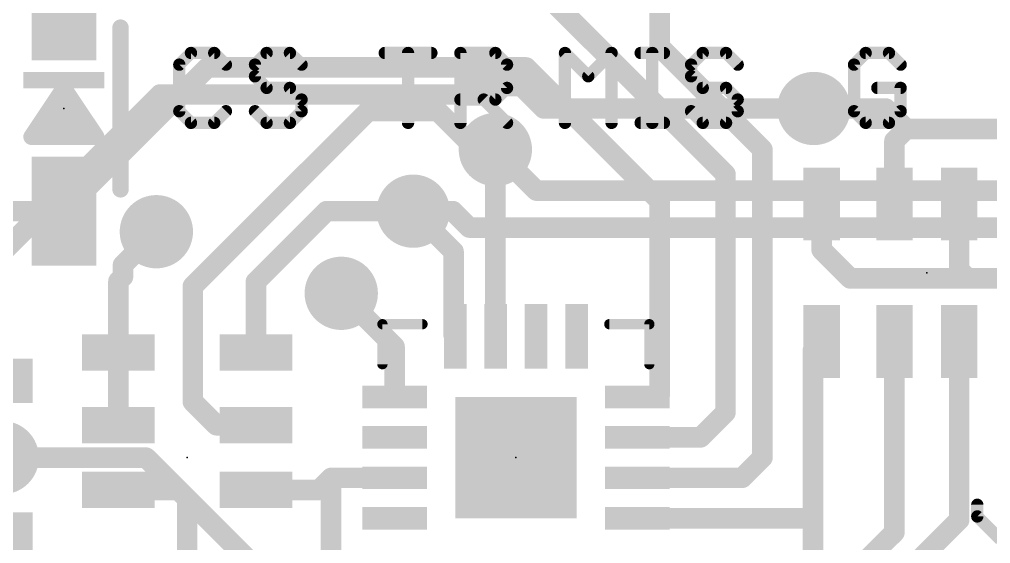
# Model space of a CAD drawing. Extents: x -7.4 to 23, y -0.1 to 23.8.
# Drawn here: x 4.78 to 16.79, y 7.83 to 14.31 of the extents above; entities that cross this region are included whole.
import ezdxf

# ---------------------------------------------------------------- set-up
doc = ezdxf.new("R2010")
doc.units = 0
for name, color, linetype in [('1', 12, 'CONTINUOUS'), ('16', 5, 'CONTINUOUS'), ('18', 110, 'CONTINUOUS'), ('21', 40, 'CONTINUOUS'), ('23', 53, 'CONTINUOUS')]:
    doc.layers.add(name, color=color, linetype=linetype)

# ---------------------------------------------------------------- blocks, each defined once
blk = doc.blocks.new('RECT')
blk.add_solid([(-0.5, -0.5), (0.5, -0.5), (-0.5, 0.5), (0.5, 0.5)])
blk = doc.blocks.new('ROUNDV')
at = {"const_width": 0.5}
blk.add_lwpolyline([(0, -0.25, 1), (0, 0.25, 1), (0, -0.25)], format="xyb", dxfattribs=at)

msp = doc.modelspace()

# ---------------------------------------------------------------- linework, layer by layer
at = {"layer": '1', "const_width": 0.254}
for points in [[(13.5128, 12.3952), (10.668, 15.24)], [(12.7, 13.97), (12.7, 15.24)], [(13.97, 12.7), (12.7, 13.97)], [(7.112, 13.716), (5.334, 11.938)], [(11.049, 13.716), (7.112, 13.716)], [(12.7, 12.065), (11.049, 13.716)], [(15.494, 13.208), (14.605, 13.208)], [(15.748, 12.954), (15.494, 13.208)], [(9.0955, 13.1763), (6.9278, 11.0085)], [(9.9545, 13.1763), (9.0955, 13.1763)], [(10.4307, 12.7), (9.9545, 13.1763)], [(15.602, 12.808), (15.748, 12.954)], [(15.748, 12.954), (17.272, 12.954)], [(15.602, 12.026), (15.602, 12.808)], [(10.668, 12.7), (10.4307, 12.7)], [(10.668, 12.7), (10.668, 10.394)], [(13.97, 8.89), (13.97, 12.7)], [(13.5128, 9.4488), (13.5128, 12.3952)], [(12.7, 9.664), (12.7, 12.065)], [(14.702, 11.46), (14.702, 12.026)], [(16.402, 12.026), (16.402, 11.2142)], [(5.334, 11.938), (4.098, 11.938)], [(8.5796, 11.938), (7.708, 11.0664)], [(9.652, 11.938), (8.5796, 11.938)], [(10.1516, 11.4384), (9.652, 11.938)], [(6.477, 11.684), (6.0642, 11.2712)], [(10.1516, 11.4384), (10.1516, 10.4104)], [(15.0558, 11.1062), (14.702, 11.46)], [(6.0642, 11.1262), (6.0642, 11.2712)], [(16.402, 11.2142), (16.51, 11.1062)], [(6.008, 11.07), (6.0642, 11.1262)], [(6.008, 10.19), (6.008, 11.07)], [(7.708, 10.19), (7.708, 11.0664)], [(16.51, 11.1062), (15.0558, 11.1062)], [(17.6638, 11.1062), (16.51, 11.1062)], [(6.9278, 11.0085), (6.9278, 9.5822)], [(9.422, 10.263), (8.763, 10.922)], [(10.172, 10.39), (10.1516, 10.4104)], [(10.668, 10.394), (10.672, 10.39)], [(14.594, 10.218), (14.702, 10.326)], [(15.602, 10.326), (15.602, 7.9653)], [(16.402, 10.326), (16.402, 8.1187)], [(9.422, 10.263), (9.422, 9.64)], [(14.594, 8.14), (14.594, 10.218)], [(6.008, 9.29), (6.008, 10.19)], [(12.422, 9.64), (12.676, 9.64)], [(12.7, 9.664), (12.676, 9.64)], [(7.22, 9.29), (6.9278, 9.5822)], [(13.204, 9.14), (13.5128, 9.4488)], [(7.708, 9.29), (7.22, 9.29)], [(12.422, 9.14), (13.204, 9.14)], [(13.72, 8.64), (13.97, 8.89)], [(8.636, 8.636), (8.64, 8.64)], [(8.64, 8.64), (9.422, 8.64)], [(12.422, 8.64), (13.72, 8.64)], [(8.49, 8.49), (8.636, 8.636)], [(8.636, 6.604), (8.636, 8.636)], [(6.008, 8.49), (6.75, 8.49)], [(6.75, 8.49), (6.858, 8.382)], [(7.708, 8.49), (8.49, 8.49)], [(6.858, 8.382), (6.858, 5.334)], [(14.594, 8.14), (12.422, 8.14)], [(14.594, 6.592), (14.594, 8.14)], [(16.402, 8.1187), (15.6972, 7.4139)], [(15.602, 7.9653), (15.24, 7.6033)]]:
    msp.add_lwpolyline(points, dxfattribs=at)
at = {"layer": '1', "const_width": 0.127}
for points in [[(12.7449, 14.0149, 1), (12.6551, 13.9251)], [(12.6365, 13.97, 1), (12.7635, 13.97)], [(7.112, 13.7795, 1), (7.112, 13.6525)], [(7.1569, 13.6711, 1), (7.0671, 13.7609)], [(11.0939, 13.7609, 1), (11.0041, 13.6711)], [(11.049, 13.6525, 1), (11.049, 13.7795)], [(14.605, 13.2715, 1), (14.605, 13.1445)], [(15.5389, 13.2529, 1), (15.4491, 13.1631)], [(15.494, 13.1445, 1), (15.494, 13.2715)], [(9.0955, 13.2398, 1), (9.0955, 13.1128)], [(9.1404, 13.1313, 1), (9.0506, 13.2212)], [(9.9994, 13.2212, 1), (9.9096, 13.1313)], [(9.9545, 13.1128, 1), (9.9545, 13.2398)], [(15.748, 13.0175, 1), (15.748, 12.8905)], [(15.7929, 12.9091, 1), (15.7031, 12.9989)], [(15.7031, 12.9091, 1), (15.7929, 12.9989)], [(15.6655, 12.808, 1), (15.5385, 12.808)], [(15.5571, 12.8529, 1), (15.6469, 12.7631)], [(10.4307, 12.7635, 1), (10.4307, 12.6365)], [(10.3858, 12.6551, 1), (10.4756, 12.7449)], [(10.7315, 12.7, 1), (10.6045, 12.7)], [(10.668, 12.6365, 1), (10.668, 12.7635)], [(14.0335, 12.7, 1), (13.9065, 12.7)], [(13.9251, 12.6551, 1), (14.0149, 12.7449)], [(13.5763, 12.3952, 1), (13.4493, 12.3952)], [(13.4679, 12.3503, 1), (13.5577, 12.4401)], [(12.7635, 12.065, 1), (12.6365, 12.065)], [(12.6551, 12.0201, 1), (12.7449, 12.1099)], [(14.7655, 12.026, 1), (14.6385, 12.026)], [(16.4655, 12.026, 1), (16.3385, 12.026)], [(5.2891, 11.9829, 1), (5.3789, 11.8931)], [(5.334, 11.8745, 1), (5.334, 12.0015)], [(8.5796, 12.0015, 1), (8.5796, 11.8745)], [(8.6245, 11.8931, 1), (8.5347, 11.9829)], [(9.6969, 11.9829, 1), (9.6071, 11.8931)], [(9.652, 11.8745, 1), (9.652, 12.0015)], [(15.5385, 12.026, 1), (15.6655, 12.026)], [(6.5219, 11.6391, 1), (6.4321, 11.7289)], [(10.2151, 11.4384, 1), (10.0881, 11.4384)], [(10.1067, 11.3935, 1), (10.1965, 11.4833)], [(14.7469, 11.5049, 1), (14.6571, 11.4151)], [(14.6385, 11.46, 1), (14.7655, 11.46)], [(6.1277, 11.2712, 1), (6.0007, 11.2712)], [(6.0193, 11.3161, 1), (6.1091, 11.2263)], [(16.4469, 11.2591, 1), (16.3571, 11.1693)], [(6.0715, 11.07, 1), (5.9445, 11.07)], [(5.9631, 11.1149, 1), (6.0529, 11.0251)], [(6.0007, 11.1262, 1), (6.1277, 11.1262)], [(6.1091, 11.0813, 1), (6.0193, 11.1711)], [(7.7715, 11.0664, 1), (7.6445, 11.0664)], [(7.6631, 11.1113, 1), (7.7529, 11.0215)], [(15.0558, 11.1697, 1), (15.0558, 11.0427)], [(15.0109, 11.0613, 1), (15.1007, 11.1511)], [(16.3385, 11.2142, 1), (16.4655, 11.2142)], [(16.51, 11.1697, 1), (16.51, 11.0427)], [(16.4651, 11.0613, 1), (16.5549, 11.1511)], [(16.51, 11.0427, 1), (16.51, 11.1697)], [(6.9913, 11.0085, 1), (6.8643, 11.0085)], [(6.8829, 11.0534, 1), (6.9727, 10.9636)], [(8.8079, 10.9669, 1), (8.7181, 10.8771)], [(10.1965, 10.4553, 1), (10.1067, 10.3655)], [(10.0881, 10.4104, 1), (10.2151, 10.4104)], [(10.1271, 10.3451, 1), (10.2169, 10.4349)], [(10.7129, 10.4389, 1), (10.6231, 10.3491)], [(10.6045, 10.394, 1), (10.7315, 10.394)], [(10.6271, 10.3451, 1), (10.7169, 10.4349)], [(14.7469, 10.2811, 1), (14.6571, 10.3709)], [(15.6655, 10.326, 1), (15.5385, 10.326)], [(16.4655, 10.326, 1), (16.3385, 10.326)], [(9.4855, 10.263, 1), (9.3585, 10.263)], [(9.3771, 10.2181, 1), (9.4669, 10.3079)], [(14.6575, 10.218, 1), (14.5305, 10.218)], [(14.5491, 10.2629, 1), (14.6389, 10.1731)], [(6.0715, 10.19, 1), (5.9445, 10.19)], [(5.9445, 10.19, 1), (6.0715, 10.19)], [(7.6445, 10.19, 1), (7.7715, 10.19)], [(12.422, 9.7035, 1), (12.422, 9.5765)], [(12.6311, 9.6849, 1), (12.7209, 9.5951)], [(12.6365, 9.664, 1), (12.7635, 9.664)], [(12.7449, 9.6191, 1), (12.6551, 9.7089)], [(12.676, 9.5765, 1), (12.676, 9.7035)], [(6.9727, 9.6271, 1), (6.8829, 9.5373)], [(6.8643, 9.5822, 1), (6.9913, 9.5822)], [(9.3585, 9.64, 1), (9.4855, 9.64)], [(13.4493, 9.4488, 1), (13.5763, 9.4488)], [(13.5577, 9.4039, 1), (13.4679, 9.4937)], [(7.22, 9.3535, 1), (7.22, 9.2265)], [(7.1751, 9.2451, 1), (7.2649, 9.3349)], [(7.708, 9.2265, 1), (7.708, 9.3535)], [(5.9445, 9.29, 1), (6.0715, 9.29)], [(12.422, 9.2035, 1), (12.422, 9.0765)], [(13.1591, 9.1849, 1), (13.2489, 9.0951)], [(13.204, 9.0765, 1), (13.204, 9.2035)], [(14.0149, 8.8451, 1), (13.9251, 8.9349)], [(13.9065, 8.89, 1), (14.0335, 8.89)], [(8.64, 8.7035, 1), (8.64, 8.5765)], [(8.6849, 8.5951, 1), (8.5951, 8.6849)], [(9.422, 8.5765, 1), (9.422, 8.7035)], [(12.422, 8.7035, 1), (12.422, 8.5765)], [(13.72, 8.5765, 1), (13.72, 8.7035)], [(8.6995, 8.636, 1), (8.5725, 8.636)], [(8.5911, 8.6809, 1), (8.6809, 8.5911)], [(8.6809, 8.5911, 1), (8.5911, 8.6809)], [(13.6751, 8.6849, 1), (13.7649, 8.5951)], [(6.008, 8.5535, 1), (6.008, 8.4265)], [(6.7949, 8.5349, 1), (6.7051, 8.4451)], [(6.75, 8.4265, 1), (6.75, 8.5535)], [(7.708, 8.5535, 1), (7.708, 8.4265)], [(8.4451, 8.5349, 1), (8.5349, 8.4451)], [(8.49, 8.4265, 1), (8.49, 8.5535)], [(6.9215, 8.382, 1), (6.7945, 8.382)], [(6.8131, 8.3371, 1), (6.9029, 8.4269)], [(12.422, 8.2035, 1), (12.422, 8.0765)], [(14.6575, 8.14, 1), (14.5305, 8.14)], [(14.5305, 8.14, 1), (14.6575, 8.14)], [(14.594, 8.0765, 1), (14.594, 8.2035)], [(16.3385, 8.1187, 1), (16.4655, 8.1187)], [(16.4469, 8.0738, 1), (16.3571, 8.1636)], [(15.6469, 7.9204, 1), (15.5571, 8.0102)], [(15.5385, 7.9653, 1), (15.6655, 7.9653)]]:
    msp.add_lwpolyline(points, format="xyb", dxfattribs=at)
at = {"layer": '16', "const_width": 0.254}
for points in [[(10.3435, 13.4834), (10.2411, 13.381)], [(10.9925, 13.4834), (10.3435, 13.4834)], [(11.2679, 13.208), (10.9925, 13.4834)], [(6.523, 13.381), (2.921, 9.779)], [(10.2411, 13.381), (6.523, 13.381)], [(14.605, 13.208), (11.2679, 13.208)], [(11.176, 12.192), (10.668, 12.7)], [(18.8127, 12.192), (11.176, 12.192)], [(10.1433, 11.938), (9.652, 11.938)], [(10.3465, 11.7348), (10.1433, 11.938)], [(18.4381, 11.7348), (10.3465, 11.7348)], [(4.572, 8.89), (6.35, 8.89)], [(6.35, 8.89), (8.636, 6.604)]]:
    msp.add_lwpolyline(points, dxfattribs=at)
at = {"layer": '16', "const_width": 0.127}
for points in [[(10.3435, 13.5469, 1), (10.3435, 13.4199)], [(10.3884, 13.4385, 1), (10.2986, 13.5283)], [(11.0374, 13.5283, 1), (10.9476, 13.4385)], [(10.9925, 13.4199, 1), (10.9925, 13.5469)], [(6.523, 13.4444, 1), (6.523, 13.3175)], [(6.5679, 13.336, 1), (6.478, 13.4259)], [(10.1961, 13.4259, 1), (10.286, 13.336)], [(10.2411, 13.3175, 1), (10.2411, 13.4444)], [(11.2679, 13.2715, 1), (11.2679, 13.1445)], [(14.605, 13.1445, 1), (14.605, 13.2715)], [(11.223, 13.1631, 1), (11.3128, 13.2529)], [(10.7129, 12.7449, 1), (10.6231, 12.6551)], [(11.176, 12.2555, 1), (11.176, 12.1285)], [(11.1311, 12.1471, 1), (11.2209, 12.2369)], [(9.652, 12.0015, 1), (9.652, 11.8745)], [(10.1882, 11.9829, 1), (10.0984, 11.8931)], [(10.1433, 11.8745, 1), (10.1433, 12.0015)], [(10.3465, 11.7983, 1), (10.3465, 11.6713)], [(10.3016, 11.6899, 1), (10.3914, 11.7797)], [(6.3949, 8.9349, 1), (6.3051, 8.8451)], [(6.35, 8.8265, 1), (6.35, 8.9535)]]:
    msp.add_lwpolyline(points, format="xyb", dxfattribs=at)
at = {"layer": '21'}
for points, const_width in [([(6.034, 14.208), (6.034, 12.208)], 0.2032), ([(6.9047, 13.8945), (6.7607, 13.7505)], 0.1524), ([(7.1928, 13.8945), (6.9047, 13.8945)], 0.1524), ([(7.3369, 13.7505), (7.1928, 13.8945)], 0.1524), ([(7.8403, 13.8945), (7.6962, 13.7505)], 0.1524), ([(8.1284, 13.8945), (7.8403, 13.8945)], 0.1524), ([(8.2724, 13.7505), (8.1284, 13.8945)], 0.1524), ([(9.3007, 13.8945), (9.8769, 13.8945)], 0.1524), ([(9.5888, 13.0302), (9.5888, 13.8945)], 0.1524), ([(10.2362, 13.0302), (10.2362, 13.8945)], 0.1524), ([(10.2362, 13.8945), (10.6684, 13.8945)], 0.1524), ([(10.6684, 13.8945), (10.8124, 13.7505)], 0.1524), ([(11.5288, 13.0302), (11.5288, 13.8945)], 0.1524), ([(11.5288, 13.8945), (11.817, 13.6064)], 0.1524), ([(11.817, 13.6064), (12.1051, 13.8945)], 0.1524), ([(12.1051, 13.8945), (12.1051, 13.0302)], 0.1524), ([(12.4644, 13.8945), (12.7525, 13.8945)], 0.1524), ([(12.6084, 13.0302), (12.6084, 13.8945)], 0.1524), ([(13.2321, 13.8945), (13.088, 13.7505)], 0.1524), ([(13.5202, 13.8945), (13.2321, 13.8945)], 0.1524), ([(13.6643, 13.7505), (13.5202, 13.8945)], 0.1524), ([(15.2465, 13.8945), (15.1024, 13.7505)], 0.1524), ([(15.5346, 13.8945), (15.2465, 13.8945)], 0.1524), ([(15.6787, 13.7505), (15.5346, 13.8945)], 0.1524), ([(6.7607, 13.7505), (6.7607, 13.1743)], 0.1524), ([(7.6962, 13.7505), (7.6962, 13.6064)], 0.1524), ([(10.8124, 13.7505), (10.8124, 13.4624)], 0.1524), ([(13.088, 13.7505), (13.088, 13.6064)], 0.1524), ([(15.1024, 13.7505), (15.1024, 13.1743)], 0.1524), ([(7.6962, 13.6064), (7.8403, 13.4624)], 0.1524), ([(13.088, 13.6064), (13.2321, 13.4624)], 0.1524), ([(4.934, 12.858), (5.334, 13.458)], 0.2032), ([(5.334, 13.458), (5.734, 12.858)], 0.2032), ([(7.8403, 13.4624), (8.1284, 13.4624)], 0.1524), ([(8.1284, 13.4624), (8.2724, 13.3183)], 0.1524), ([(10.8124, 13.4624), (10.6684, 13.3183)], 0.1524), ([(13.2321, 13.4624), (13.5202, 13.4624)], 0.1524), ([(13.5202, 13.4624), (13.6643, 13.3183)], 0.1524), ([(15.6787, 13.4624), (15.3906, 13.4624)], 0.1524), ([(15.6787, 13.1743), (15.6787, 13.4624)], 0.1524), ([(5.134, 13.008), (5.334, 13.308)], 0.2032), ([(5.334, 13.308), (5.534, 13.008)], 0.2032), ([(8.2724, 13.3183), (8.2724, 13.1743)], 0.1524), ([(10.6684, 13.3183), (10.2362, 13.3183)], 0.1524), ([(10.5243, 13.3183), (10.8124, 13.0302)], 0.1524), ([(13.6643, 13.3183), (13.6643, 13.1743)], 0.1524), ([(5.2673, 13.208), (5.4007, 13.208)], 0.2032), ([(6.7607, 13.1743), (6.9047, 13.0302)], 0.1524), ([(7.1928, 13.0302), (7.3369, 13.1743)], 0.1524), ([(7.8403, 13.0302), (7.6962, 13.1743)], 0.1524), ([(8.2724, 13.1743), (8.1284, 13.0302)], 0.1524), ([(13.2321, 13.0302), (13.088, 13.1743)], 0.1524), ([(13.6643, 13.1743), (13.5202, 13.0302)], 0.1524), ([(15.1024, 13.1743), (15.2465, 13.0302)], 0.1524), ([(15.5346, 13.0302), (15.6787, 13.1743)], 0.1524), ([(5.534, 13.008), (5.134, 13.008)], 0.2032), ([(6.9047, 13.0302), (7.1928, 13.0302)], 0.1524), ([(8.1284, 13.0302), (7.8403, 13.0302)], 0.1524), ([(12.4644, 13.0302), (12.7525, 13.0302)], 0.1524), ([(13.5202, 13.0302), (13.2321, 13.0302)], 0.1524), ([(15.2465, 13.0302), (15.5346, 13.0302)], 0.1524), ([(5.734, 12.858), (4.934, 12.858)], 0.2032), ([(9.272, 10.045), (9.272, 10.54)], 0.127), ([(9.272, 10.54), (9.767, 10.54)], 0.127), ([(12.077, 10.54), (12.572, 10.54)], 0.127), ([(12.572, 10.54), (12.572, 10.045)], 0.127), ([(16.6264, 8.3065), (16.6264, 8.1625)], 0.1524), ([(16.6264, 8.1625), (16.9146, 7.8744)], 0.1524)]:
    msp.add_lwpolyline(points, dxfattribs=dict(at, const_width=const_width))
for points, const_width in [([(6.0848, 14.208, 1), (5.9832, 14.208)], 0.1016), ([(6.9047, 13.9326, 1), (6.9047, 13.8564)], 0.0762), ([(6.9317, 13.8676, 1), (6.8778, 13.9215)], 0.0762), ([(7.2198, 13.9215, 1), (7.1659, 13.8676)], 0.0762), ([(7.1928, 13.8564, 1), (7.1928, 13.9326)], 0.0762), ([(7.8403, 13.9326, 1), (7.8403, 13.8564)], 0.0762), ([(7.8672, 13.8676, 1), (7.8133, 13.9215)], 0.0762), ([(8.1553, 13.9215, 1), (8.1014, 13.8676)], 0.0762), ([(8.1284, 13.8564, 1), (8.1284, 13.9326)], 0.0762), ([(9.3007, 13.9326, 1), (9.3007, 13.8564)], 0.0762), ([(9.6269, 13.8945, 1), (9.5507, 13.8945)], 0.0762), ([(9.8769, 13.8564, 1), (9.8769, 13.9326)], 0.0762), ([(10.2743, 13.8945, 1), (10.1981, 13.8945)], 0.0762), ([(10.2362, 13.9326, 1), (10.2362, 13.8564)], 0.0762), ([(10.6953, 13.9215, 1), (10.6414, 13.8676)], 0.0762), ([(10.6684, 13.8564, 1), (10.6684, 13.9326)], 0.0762), ([(11.5558, 13.9215, 1), (11.5019, 13.8676)], 0.0762), ([(11.5669, 13.8945, 1), (11.4907, 13.8945)], 0.0762), ([(12.1432, 13.8945, 1), (12.067, 13.8945)], 0.0762), ([(12.132, 13.8676, 1), (12.0781, 13.9215)], 0.0762), ([(12.4644, 13.9326, 1), (12.4644, 13.8564)], 0.0762), ([(12.6465, 13.8945, 1), (12.5703, 13.8945)], 0.0762), ([(12.7525, 13.8564, 1), (12.7525, 13.9326)], 0.0762), ([(13.2321, 13.9326, 1), (13.2321, 13.8564)], 0.0762), ([(13.259, 13.8676, 1), (13.2052, 13.9215)], 0.0762), ([(13.5471, 13.9215, 1), (13.4933, 13.8676)], 0.0762), ([(13.5202, 13.8564, 1), (13.5202, 13.9326)], 0.0762), ([(15.2465, 13.9326, 1), (15.2465, 13.8564)], 0.0762), ([(15.2734, 13.8676, 1), (15.2196, 13.9215)], 0.0762), ([(15.5616, 13.9215, 1), (15.5077, 13.8676)], 0.0762), ([(15.5346, 13.8564, 1), (15.5346, 13.9326)], 0.0762), ([(6.7337, 13.7774, 1), (6.7876, 13.7235)], 0.0762), ([(6.7988, 13.7505, 1), (6.7226, 13.7505)], 0.0762), ([(7.31, 13.7235, 1), (7.3638, 13.7774)], 0.0762), ([(7.7343, 13.7505, 1), (7.6581, 13.7505)], 0.0762), ([(7.6693, 13.7774, 1), (7.7231, 13.7235)], 0.0762), ([(8.2455, 13.7235, 1), (8.2994, 13.7774)], 0.0762), ([(10.8505, 13.7505, 1), (10.7743, 13.7505)], 0.0762), ([(10.7855, 13.7235, 1), (10.8394, 13.7774)], 0.0762), ([(13.1261, 13.7505, 1), (13.0499, 13.7505)], 0.0762), ([(13.0611, 13.7774, 1), (13.115, 13.7235)], 0.0762), ([(13.6373, 13.7235, 1), (13.6912, 13.7774)], 0.0762), ([(15.1405, 13.7505, 1), (15.0643, 13.7505)], 0.0762), ([(15.0755, 13.7774, 1), (15.1294, 13.7235)], 0.0762), ([(15.6517, 13.7235, 1), (15.7056, 13.7774)], 0.0762), ([(7.7231, 13.6334, 1), (7.6693, 13.5795)], 0.0762), ([(7.6581, 13.6064, 1), (7.7343, 13.6064)], 0.0762), ([(11.79, 13.6334, 1), (11.8439, 13.5795)], 0.0762), ([(11.79, 13.5795, 1), (11.8439, 13.6334)], 0.0762), ([(13.115, 13.6334, 1), (13.0611, 13.5795)], 0.0762), ([(13.0499, 13.6064, 1), (13.1261, 13.6064)], 0.0762), ([(5.3763, 13.4862, 1), (5.2917, 13.4298)], 0.1016), ([(5.3763, 13.4298, 1), (5.2917, 13.4862)], 0.1016), ([(7.8403, 13.5005, 1), (7.8403, 13.4243)], 0.0762), ([(7.8133, 13.4354, 1), (7.8672, 13.4893)], 0.0762), ([(8.1553, 13.4893, 1), (8.1014, 13.4354)], 0.0762), ([(8.1284, 13.4243, 1), (8.1284, 13.5005)], 0.0762), ([(10.7743, 13.4624, 1), (10.8505, 13.4624)], 0.0762), ([(10.8394, 13.4354, 1), (10.7855, 13.4893)], 0.0762), ([(13.2321, 13.5005, 1), (13.2321, 13.4243)], 0.0762), ([(13.2052, 13.4354, 1), (13.259, 13.4893)], 0.0762), ([(13.5471, 13.4893, 1), (13.4933, 13.4354)], 0.0762), ([(13.5202, 13.4243, 1), (13.5202, 13.5005)], 0.0762), ([(15.3906, 13.5005, 1), (15.3906, 13.4243)], 0.0762), ([(15.7168, 13.4624, 1), (15.6406, 13.4624)], 0.0762), ([(15.6787, 13.4243, 1), (15.6787, 13.5005)], 0.0762), ([(5.3763, 13.3362, 1), (5.2917, 13.2798)], 0.1016), ([(5.3763, 13.2798, 1), (5.2917, 13.3362)], 0.1016), ([(8.3105, 13.3183, 1), (8.2343, 13.3183)], 0.0762), ([(8.2455, 13.2914, 1), (8.2994, 13.3453)], 0.0762), ([(10.2362, 13.3564, 1), (10.2362, 13.2802)], 0.0762), ([(10.5513, 13.3453, 1), (10.4974, 13.2914)], 0.0762), ([(10.6414, 13.3453, 1), (10.6953, 13.2914)], 0.0762), ([(10.6684, 13.2802, 1), (10.6684, 13.3564)], 0.0762), ([(13.7024, 13.3183, 1), (13.6262, 13.3183)], 0.0762), ([(13.6373, 13.2914, 1), (13.6912, 13.3453)], 0.0762), ([(5.2673, 13.2588, 1), (5.2673, 13.1572)], 0.1016), ([(5.4007, 13.1572, 1), (5.4007, 13.2588)], 0.1016), ([(6.7876, 13.2012, 1), (6.7337, 13.1473)], 0.0762), ([(6.7226, 13.1743, 1), (6.7988, 13.1743)], 0.0762), ([(7.3638, 13.1473, 1), (7.31, 13.2012)], 0.0762), ([(7.7231, 13.2012, 1), (7.6693, 13.1473)], 0.0762), ([(8.2343, 13.1743, 1), (8.3105, 13.1743)], 0.0762), ([(8.2994, 13.1473, 1), (8.2455, 13.2012)], 0.0762), ([(13.115, 13.2012, 1), (13.0611, 13.1473)], 0.0762), ([(13.6262, 13.1743, 1), (13.7024, 13.1743)], 0.0762), ([(13.6912, 13.1473, 1), (13.6373, 13.2012)], 0.0762), ([(15.1294, 13.2012, 1), (15.0755, 13.1473)], 0.0762), ([(15.0643, 13.1743, 1), (15.1405, 13.1743)], 0.0762), ([(15.6406, 13.1743, 1), (15.7168, 13.1743)], 0.0762), ([(15.7056, 13.1473, 1), (15.6517, 13.2012)], 0.0762), ([(5.134, 13.0588, 1), (5.134, 12.9572)], 0.1016), ([(5.534, 12.9572, 1), (5.534, 13.0588)], 0.1016), ([(6.9047, 13.0683, 1), (6.9047, 12.9921)], 0.0762), ([(6.8778, 13.0033, 1), (6.9317, 13.0571)], 0.0762), ([(7.1659, 13.0571, 1), (7.2198, 13.0033)], 0.0762), ([(7.1928, 12.9921, 1), (7.1928, 13.0683)], 0.0762), ([(7.8403, 13.0683, 1), (7.8403, 12.9921)], 0.0762), ([(7.8133, 13.0033, 1), (7.8672, 13.0571)], 0.0762), ([(8.1014, 13.0571, 1), (8.1553, 13.0033)], 0.0762), ([(8.1284, 12.9921, 1), (8.1284, 13.0683)], 0.0762), ([(10.7855, 13.0033, 1), (10.8394, 13.0571)], 0.0762), ([(12.4644, 13.0683, 1), (12.4644, 12.9921)], 0.0762), ([(12.7525, 12.9921, 1), (12.7525, 13.0683)], 0.0762), ([(13.2321, 13.0683, 1), (13.2321, 12.9921)], 0.0762), ([(13.2052, 13.0033, 1), (13.259, 13.0571)], 0.0762), ([(13.4933, 13.0571, 1), (13.5471, 13.0033)], 0.0762), ([(13.5202, 12.9921, 1), (13.5202, 13.0683)], 0.0762), ([(15.2465, 13.0683, 1), (15.2465, 12.9921)], 0.0762), ([(15.2196, 13.0033, 1), (15.2734, 13.0571)], 0.0762), ([(15.5077, 13.0571, 1), (15.5616, 13.0033)], 0.0762), ([(15.5346, 12.9921, 1), (15.5346, 13.0683)], 0.0762), ([(5.0917, 13.0362, 1), (5.1763, 12.9798)], 0.1016), ([(5.4917, 12.9798, 1), (5.5763, 13.0362)], 0.1016), ([(9.5507, 13.0302, 1), (9.6269, 13.0302)], 0.0762), ([(10.1981, 13.0302, 1), (10.2743, 13.0302)], 0.0762), ([(11.4907, 13.0302, 1), (11.5669, 13.0302)], 0.0762), ([(12.067, 13.0302, 1), (12.1432, 13.0302)], 0.0762), ([(12.5703, 13.0302, 1), (12.6465, 13.0302)], 0.0762), ([(4.934, 12.9088, 1), (4.934, 12.8072)], 0.1016), ([(4.8917, 12.8862, 1), (4.9763, 12.8298)], 0.1016), ([(5.6917, 12.8298, 1), (5.7763, 12.8862)], 0.1016), ([(5.734, 12.8072, 1), (5.734, 12.9088)], 0.1016), ([(5.9832, 12.208, 1), (6.0848, 12.208)], 0.1016), ([(9.3038, 10.54, 1), (9.2402, 10.54)], 0.0635), ([(9.272, 10.5718, 1), (9.272, 10.5083)], 0.0635), ([(9.767, 10.5083, 1), (9.767, 10.5718)], 0.0635), ([(12.077, 10.5718, 1), (12.077, 10.5083)], 0.0635), ([(12.6038, 10.54, 1), (12.5403, 10.54)], 0.0635), ([(12.572, 10.5083, 1), (12.572, 10.5718)], 0.0635), ([(9.2402, 10.045, 1), (9.3038, 10.045)], 0.0635), ([(12.5403, 10.045, 1), (12.6038, 10.045)], 0.0635), ([(16.6645, 8.3065, 1), (16.5883, 8.3065)], 0.0762), ([(16.6534, 8.1894, 1), (16.5995, 8.1355)], 0.0762), ([(16.5883, 8.1625, 1), (16.6645, 8.1625)], 0.0762)]:
    msp.add_lwpolyline(points, format="xyb", dxfattribs=dict(at, const_width=const_width))
at = {"layer": '23'}
for p in [(5.334, 13.208), (16.002, 11.176), (6.858, 8.89), (10.922, 8.89)]:
    msp.add_point(p, dxfattribs=at)

# ---------------------------------------------------------------- block references
at = {"layer": '1'}
for p, xscale, yscale, rotation in [((5.334, 14.478), 1.35, 0.8, 270), ((5.334, 11.938), 1.35, 0.8, 270), ((10.172, 10.39), 0.8, 0.28, 270), ((10.672, 10.39), 0.8, 0.28, 270), ((11.172, 10.39), 0.8, 0.28, 270), ((11.672, 10.39), 0.8, 0.28, 270), ((6.008, 10.19), 0.45, 0.9, 270), ((7.708, 10.19), 0.45, 0.9, 270), ((4.3481, 9.84), 0.55, 1.2, 270), ((12.422, 9.64), 0.8, 0.28, 180), ((10.922, 8.89), 1.5, 1.5, 90), ((6.008, 9.29), 0.45, 0.9, 270), ((7.708, 9.29), 0.45, 0.9, 270), ((12.422, 9.14), 0.8, 0.28, 180), ((12.422, 8.64), 0.8, 0.28, 180), ((6.008, 8.49), 0.45, 0.9, 270), ((7.708, 8.49), 0.45, 0.9, 270), ((4.3481, 7.94), 0.55, 1.2, 270), ((12.422, 8.14), 0.8, 0.28, 180)]:
    msp.add_blockref('RECT', p, dxfattribs=dict(at, xscale=xscale, yscale=yscale, rotation=rotation))
for p, xscale, yscale in [((14.702, 12.026), 0.45, 0.9), ((15.602, 12.026), 0.45, 0.9), ((16.402, 12.026), 0.45, 0.9), ((14.702, 10.326), 0.45, 0.9), ((15.602, 10.326), 0.45, 0.9), ((16.402, 10.326), 0.45, 0.9), ((9.422, 9.64), 0.8, 0.28), ((9.422, 9.14), 0.8, 0.28), ((9.422, 8.64), 0.8, 0.28), ((9.422, 8.14), 0.8, 0.28)]:
    msp.add_blockref('RECT', p, dxfattribs=dict(at, xscale=xscale, yscale=yscale))
at = {"layer": '18', "xscale": 0.9064, "yscale": 0.9064}
for p in [(14.605, 13.208), (14.605, 13.208), (10.668, 12.7), (10.668, 12.7), (9.652, 11.938), (9.652, 11.938), (6.477, 11.684), (6.477, 11.684), (8.763, 10.922), (8.763, 10.922), (4.572, 8.89), (4.572, 8.89)]:
    msp.add_blockref('ROUNDV', p, dxfattribs=at)
at = {"layer": '21', "xscale": 0.2, "rotation": 270}
msp.add_blockref('RECT', (5.334, 13.558), dxfattribs=at)

doc.saveas('drawing.dxf')
